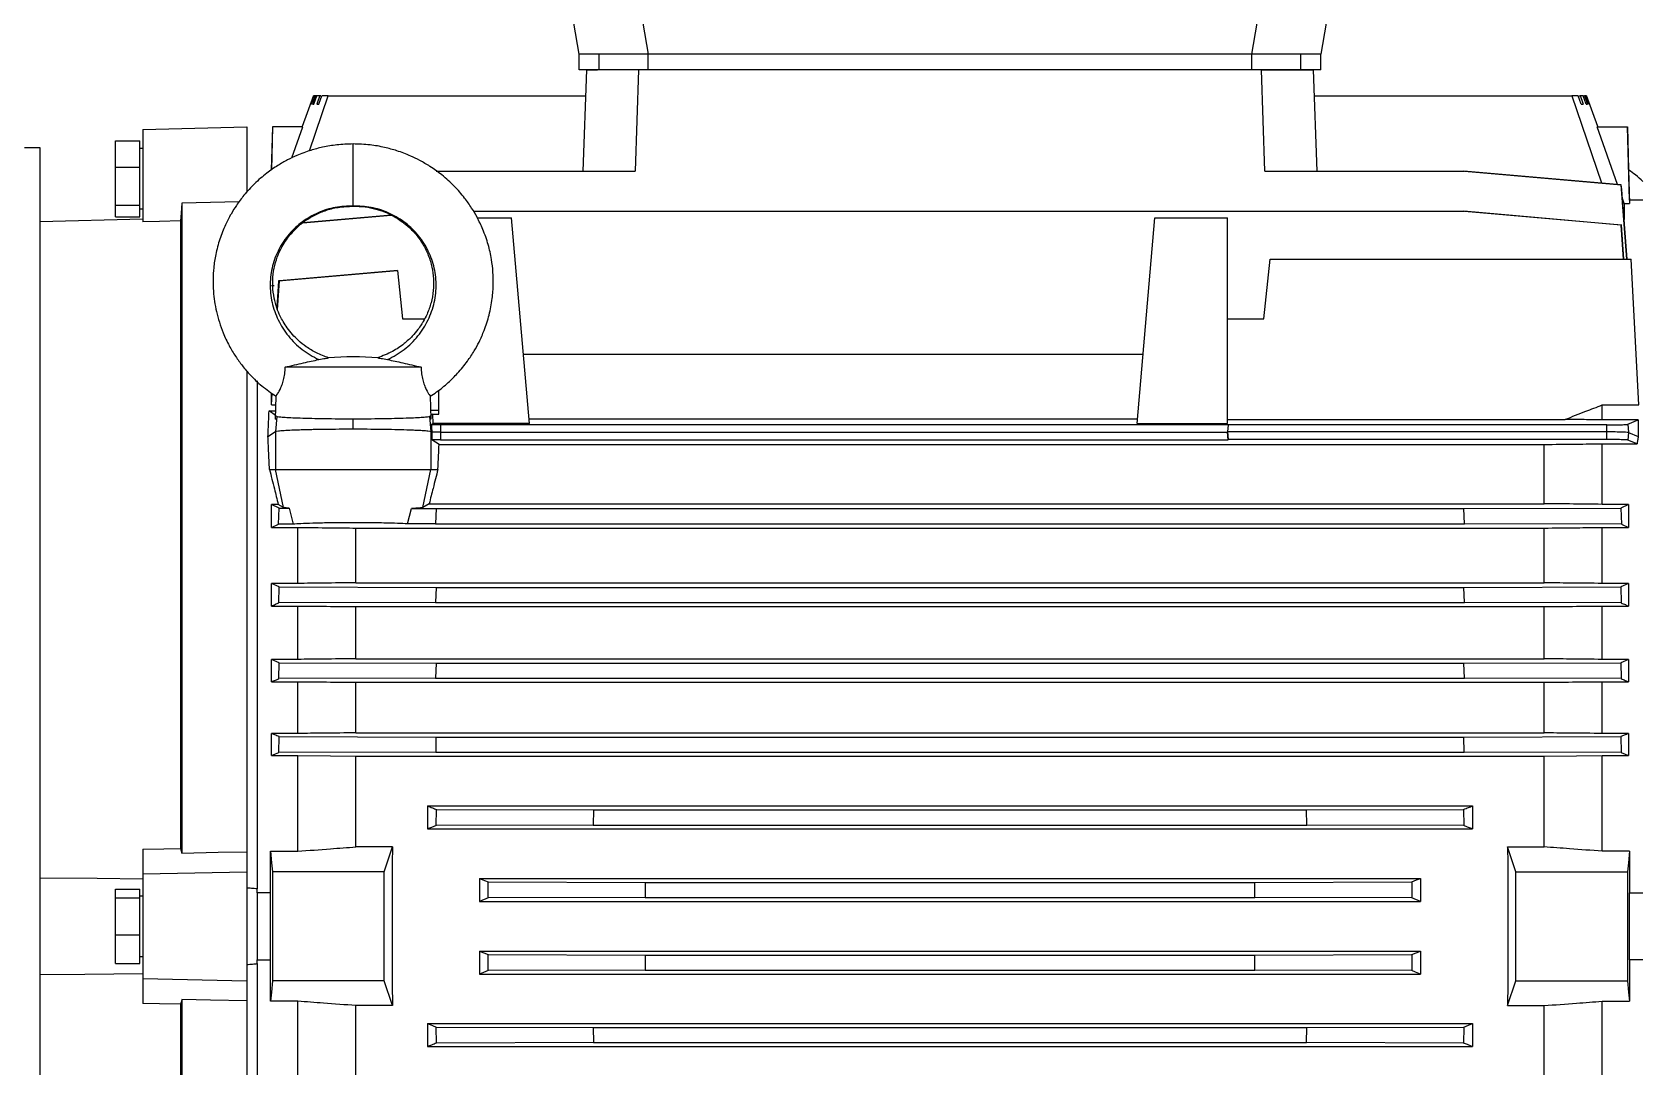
# Model space of a CAD drawing. Header units: millimetres. Extents: x 2 to 418, y 2 to 295.
# Drawn here: x 165.8 to 196.79, y 223.06 to 242.99 of the extents above; entities that cross this region are included whole.
import ezdxf

# ---------------------------------------------------------------- set-up
doc = ezdxf.new("R2010")
doc.units = ezdxf.units.MM

msp = doc.modelspace()

# ---------------------------------------------------------------- linework, layer by layer
at = {"color": 7, "linetype": 'Continuous', "lineweight": 25}
for p, q in [((176.339, 242.571), (176.233, 243.171)), ((177.563, 243.171), (177.668, 242.571)), ((189.298, 242.571), (189.404, 243.171)), ((190.733, 243.171), (190.627, 242.571)), ((176.339, 242.271), (176.339, 242.571)), ((176.726, 242.271), (176.726, 242.571)), ((189.298, 242.571), (177.668, 242.571)), ((177.668, 242.271), (177.668, 242.571)), ((189.298, 242.271), (189.298, 242.571)), ((190.24, 242.271), (190.24, 242.571)), ((190.627, 242.271), (190.627, 242.571)), ((176.415, 240.32), (176.483, 242.271)), ((177.482, 242.271), (177.414, 240.32)), ((189.298, 242.271), (177.668, 242.271)), ((189.552, 240.32), (189.484, 242.271)), ((190.483, 242.271), (190.551, 240.32)), ((171.221, 241.773), (171.003, 241.176)), ((171.142, 240.709), (171.502, 241.771)), ((171.223, 241.771), (171.222, 241.771)), ((171.276, 241.771), (171.259, 241.771)), ((171.36, 241.771), (171.339, 241.771)), ((171.502, 241.771), (176.466, 241.771)), ((190.501, 241.771), (195.464, 241.771)), ((195.464, 241.771), (196.034, 240.09)), ((195.606, 241.771), (195.627, 241.771)), ((195.691, 241.771), (195.707, 241.771)), ((195.743, 241.771), (195.744, 241.771)), ((195.963, 241.176), (195.745, 241.773)), ((167.933, 241.119), (169.933, 241.171)), ((169.933, 241.171), (169.933, 239.911)), ((170.428, 241.172), (170.406, 240.339)), ((171.015, 241.171), (170.429, 241.171)), ((170.803, 240.573), (171.015, 241.171)), ((196.344, 240.063), (195.951, 241.171)), ((195.951, 241.171), (196.538, 241.171)), ((196.576, 239.756), (196.539, 241.171)), ((167.403, 240.394), (167.403, 240.903)), ((167.403, 240.903), (167.873, 240.903)), ((167.873, 240.394), (167.873, 240.903)), ((167.933, 241.119), (167.933, 239.342)), ((165.648, 240.771), (165.948, 240.771)), ((165.948, 240.771), (165.948, 165.848)), ((167.933, 240.751), (167.873, 240.751)), ((167.403, 240.394), (167.873, 240.394)), ((167.403, 239.662), (167.403, 240.394)), ((167.873, 239.662), (167.873, 240.394)), ((173.582, 240.32), (177.414, 240.32)), ((189.552, 240.32), (193.384, 240.32)), ((196.407, 240.054), (193.384, 240.32)), ((193.395, 240.32), (196.418, 240.056)), ((196.418, 240.056), (196.407, 240.054)), ((196.407, 240.054), (196.518, 238.621)), ((167.403, 239.662), (167.873, 239.662)), ((167.403, 239.439), (167.403, 239.662)), ((167.873, 239.439), (167.873, 239.662)), ((168.683, 239.698), (168.683, 227.182)), ((196.474, 239.697), (196.44, 239.793)), ((196.474, 239.697), (196.474, 239.385)), ((196.474, 239.697), (196.575, 239.697)), ((196.575, 239.756), (196.575, 239.697)), ((196.833, 239.756), (196.575, 239.756)), ((167.933, 239.393), (165.948, 239.339)), ((167.403, 239.439), (167.873, 239.439)), ((167.873, 239.591), (167.933, 239.591)), ((168.654, 239.36), (168.654, 227.272)), ((172.721, 239.471), (171.011, 239.32)), ((171.016, 239.324), (172.717, 239.472)), ((174.301, 239.547), (193.383, 239.547)), ((174.376, 239.417), (175.033, 239.417)), ((175.379, 235.458), (175.033, 239.417)), ((187.087, 235.458), (187.433, 239.417)), ((187.433, 239.417), (188.833, 239.417)), ((188.833, 235.458), (188.833, 239.417)), ((196.406, 239.28), (193.383, 239.547)), ((193.395, 239.547), (196.419, 239.283)), ((196.419, 239.283), (196.406, 239.28)), ((196.406, 239.28), (196.453, 238.621)), ((196.47, 238.621), (196.419, 239.283)), ((170.546, 238.206), (172.835, 238.406)), ((172.835, 238.404), (170.563, 238.204)), ((172.835, 238.404), (172.933, 237.471)), ((189.533, 237.471), (189.654, 238.621)), ((189.654, 238.621), (196.608, 238.621)), ((196.755, 235.813), (196.608, 238.621)), ((170.409, 238.116), (170.458, 238.116)), ((170.546, 238.206), (170.511, 237.693)), ((170.527, 237.649), (170.563, 238.204)), ((170.563, 238.204), (170.546, 238.206)), ((172.933, 237.471), (173.358, 237.471)), ((188.833, 237.471), (189.533, 237.471)), ((173.291, 236.542), (170.675, 236.542)), ((175.263, 236.79), (187.203, 236.79)), ((169.933, 236.472), (169.933, 227.208)), ((170.133, 236.278), (170.133, 226.49)), ((170.409, 235.813), (170.409, 236.049)), ((170.409, 235.813), (170.424, 236.036)), ((170.494, 235.981), (170.483, 235.543)), ((173.483, 235.544), (173.471, 235.981)), ((173.633, 235.634), (173.633, 236.097)), ((170.485, 235.61), (170.363, 235.703)), ((170.363, 235.703), (170.487, 235.703)), ((170.409, 235.813), (170.49, 235.813)), ((170.51, 235.591), (170.485, 235.302)), ((170.51, 235.591), (170.498, 235.6)), ((173.468, 235.6), (173.456, 235.591)), ((173.456, 235.591), (173.481, 235.302)), ((173.633, 235.706), (173.479, 235.706)), ((173.513, 235.634), (173.481, 235.61)), ((173.513, 235.634), (173.633, 235.634)), ((173.513, 235.634), (173.52, 235.458)), ((196.049, 235.526), (196.049, 235.813)), ((196.049, 235.813), (196.755, 235.813)), ((170.342, 235.206), (170.485, 235.302)), ((170.49, 235.542), (170.483, 235.542)), ((170.485, 235.302), (170.485, 234.571)), ((171.983, 235.352), (171.983, 235.542)), ((173.483, 235.542), (173.476, 235.542)), ((173.481, 235.302), (173.481, 234.571)), ((173.481, 235.302), (173.501, 235.288)), ((173.489, 235.434), (173.52, 235.458)), ((173.489, 235.434), (173.666, 235.434)), ((173.501, 235.288), (173.502, 235.143)), ((175.379, 235.458), (173.52, 235.458)), ((173.666, 235.434), (188.846, 235.434)), ((173.666, 235.434), (173.666, 235.289)), ((173.666, 235.289), (188.833, 235.289)), ((173.666, 235.289), (173.666, 235.144)), ((187.094, 235.542), (175.372, 235.542)), ((187.087, 235.458), (188.833, 235.458)), ((188.833, 235.536), (195.337, 235.536)), ((188.845, 235.429), (188.833, 235.294)), ((188.833, 235.294), (188.846, 235.149)), ((196.14, 235.294), (188.833, 235.294)), ((188.833, 235.289), (188.833, 235.294)), ((188.846, 235.144), (188.833, 235.289)), ((188.846, 235.434), (188.845, 235.429)), ((196.14, 235.429), (188.845, 235.429)), ((196.74, 235.526), (196.049, 235.526)), ((196.14, 235.294), (196.14, 235.429)), ((196.14, 235.149), (196.14, 235.294)), ((196.544, 235.442), (196.74, 235.526)), ((196.544, 235.442), (196.558, 235.281)), ((196.558, 235.281), (196.546, 235.136)), ((196.558, 235.281), (196.744, 235.206)), ((173.638, 235.052), (173.502, 235.143)), ((173.638, 235.052), (194.929, 235.052)), ((173.666, 235.144), (188.846, 235.144)), ((196.14, 235.149), (188.846, 235.149)), ((188.846, 235.149), (188.846, 235.144)), ((194.929, 233.912), (194.929, 235.052)), ((196.049, 233.899), (196.049, 235.066)), ((196.049, 235.066), (196.721, 235.066)), ((196.721, 235.066), (196.546, 235.136)), ((170.37, 234.571), (170.485, 234.571)), ((170.64, 233.841), (170.485, 234.571)), ((170.485, 234.571), (173.481, 234.571)), ((173.326, 233.841), (173.481, 234.571)), ((173.481, 234.571), (173.616, 234.571)), ((170.54, 233.899), (170.409, 233.899)), ((170.409, 233.454), (170.409, 233.899)), ((170.56, 233.825), (170.409, 233.899)), ((170.64, 233.841), (170.54, 233.899)), ((170.547, 233.517), (170.56, 233.825)), ((170.56, 233.825), (170.749, 233.825)), ((170.749, 233.825), (170.825, 233.518)), ((173.033, 233.525), (173.104, 233.818)), ((173.104, 233.818), (173.583, 233.816)), ((173.449, 233.912), (173.326, 233.841)), ((173.449, 233.912), (194.929, 233.912)), ((173.583, 233.816), (173.571, 233.526)), ((173.583, 233.816), (193.383, 233.816)), ((193.383, 233.816), (196.406, 233.825)), ((193.396, 233.526), (193.383, 233.816)), ((196.557, 233.899), (196.049, 233.899)), ((196.557, 233.899), (196.406, 233.825)), ((196.406, 233.825), (196.419, 233.517)), ((196.557, 233.899), (196.557, 233.454)), ((170.409, 233.454), (170.547, 233.517)), ((170.409, 233.454), (170.917, 233.454)), ((170.825, 233.518), (170.547, 233.517)), ((170.917, 232.376), (170.917, 233.454)), ((172.037, 233.442), (194.929, 233.442)), ((172.037, 232.388), (172.037, 233.442)), ((173.571, 233.526), (173.033, 233.525)), ((173.571, 233.526), (193.396, 233.526)), ((196.419, 233.517), (193.396, 233.526)), ((194.929, 232.388), (194.929, 233.442)), ((196.049, 233.454), (196.557, 233.454)), ((196.049, 232.376), (196.049, 233.454)), ((196.419, 233.517), (196.557, 233.454)), ((170.917, 232.376), (170.409, 232.376)), ((170.559, 232.308), (170.409, 232.376)), ((170.409, 231.94), (170.409, 232.376)), ((170.548, 232), (170.559, 232.308)), ((170.559, 232.308), (173.582, 232.299)), ((172.037, 232.388), (194.929, 232.388)), ((173.582, 232.299), (173.572, 232.009)), ((173.582, 232.299), (193.384, 232.299)), ((193.384, 232.299), (196.407, 232.308)), ((193.395, 232.009), (193.384, 232.299)), ((196.557, 232.376), (196.049, 232.376)), ((196.557, 232.376), (196.407, 232.308)), ((196.407, 232.308), (196.418, 232)), ((196.557, 232.376), (196.557, 231.94)), ((170.409, 231.94), (170.917, 231.94)), ((173.572, 232.009), (170.548, 232)), ((170.917, 230.912), (170.917, 231.94)), ((172.037, 231.928), (194.929, 231.928)), ((172.037, 230.924), (172.037, 231.928)), ((173.572, 232.009), (193.395, 232.009)), ((196.418, 232), (193.395, 232.009)), ((194.929, 230.924), (194.929, 231.928)), ((196.049, 231.94), (196.557, 231.94)), ((196.049, 230.912), (196.049, 231.94)), ((172.037, 230.924), (194.929, 230.924)), ((170.917, 230.912), (170.409, 230.912)), ((170.557, 230.849), (170.409, 230.912)), ((170.409, 230.482), (170.409, 230.912)), ((170.549, 230.541), (170.557, 230.849)), ((170.557, 230.849), (173.58, 230.839)), ((173.58, 230.839), (173.572, 230.55)), ((173.58, 230.839), (193.386, 230.839)), ((193.386, 230.839), (196.409, 230.849)), ((193.394, 230.55), (193.386, 230.839)), ((196.557, 230.912), (196.049, 230.912)), ((196.557, 230.912), (196.409, 230.849)), ((196.409, 230.849), (196.417, 230.541)), ((196.557, 230.912), (196.557, 230.482)), ((170.409, 230.482), (170.917, 230.482)), ((173.572, 230.55), (170.549, 230.541)), ((170.917, 229.486), (170.917, 230.482)), ((172.037, 230.471), (194.929, 230.471)), ((172.037, 229.497), (172.037, 230.471)), ((173.572, 230.55), (193.394, 230.55)), ((196.417, 230.541), (193.394, 230.55)), ((194.929, 229.497), (194.929, 230.471)), ((196.049, 230.482), (196.557, 230.482)), ((196.049, 229.486), (196.049, 230.482)), ((170.917, 229.486), (170.409, 229.486)), ((170.409, 229.059), (170.409, 229.486)), ((170.55, 229.117), (170.556, 229.425)), ((170.556, 229.425), (173.579, 229.415)), ((172.037, 229.497), (194.929, 229.497)), ((173.579, 229.415), (173.573, 229.126)), ((173.579, 229.415), (193.387, 229.415)), ((193.387, 229.415), (196.41, 229.425)), ((193.393, 229.126), (193.387, 229.415)), ((196.557, 229.486), (196.049, 229.486)), ((196.41, 229.425), (196.416, 229.117)), ((196.557, 229.486), (196.557, 229.059)), ((173.573, 229.126), (170.55, 229.117)), ((173.573, 229.126), (193.393, 229.126)), ((196.416, 229.117), (193.393, 229.126)), ((170.409, 229.059), (170.917, 229.059)), ((170.917, 227.217), (170.917, 229.059)), ((172.037, 229.049), (194.929, 229.049)), ((172.037, 227.3), (172.037, 229.049)), ((194.929, 227.3), (194.929, 229.049)), ((196.049, 229.059), (196.557, 229.059)), ((196.049, 227.217), (196.049, 229.059)), ((173.417, 228.09), (193.549, 228.09)), ((173.417, 228.09), (173.417, 227.645)), ((173.585, 227.713), (173.589, 228.021)), ((173.589, 228.021), (176.612, 228.012)), ((176.612, 228.012), (176.608, 227.722)), ((176.612, 228.012), (190.355, 228.012)), ((190.355, 228.012), (193.378, 228.021)), ((190.358, 227.722), (190.355, 228.012)), ((193.378, 228.021), (193.381, 227.713)), ((193.549, 228.09), (193.549, 227.645)), ((173.417, 227.645), (193.549, 227.645)), ((176.608, 227.722), (173.585, 227.713)), ((176.608, 227.722), (190.358, 227.722)), ((193.381, 227.713), (190.358, 227.722)), ((167.933, 227.257), (167.933, 226.781)), ((169.933, 227.208), (169.933, 226.821)), ((170.391, 227.217), (170.917, 227.217)), ((170.391, 226.418), (170.391, 227.217)), ((172.739, 227.3), (172.037, 227.3)), ((172.583, 226.821), (172.739, 227.3)), ((194.383, 226.821), (194.227, 227.3)), ((194.227, 227.3), (194.929, 227.3)), ((196.575, 227.217), (196.049, 227.217)), ((196.575, 227.217), (196.575, 226.418)), ((167.933, 226.781), (169.933, 226.821)), ((167.933, 226.781), (167.933, 224.762)), ((169.933, 226.821), (169.933, 224.721)), ((170.429, 226.821), (170.429, 224.721)), ((172.583, 226.821), (170.429, 226.821)), ((172.583, 224.721), (172.583, 226.821)), ((174.417, 226.694), (192.549, 226.694)), ((174.417, 226.694), (174.417, 226.25)), ((174.586, 226.318), (174.587, 226.626)), ((174.587, 226.626), (177.61, 226.616)), ((177.61, 226.616), (177.609, 226.327)), ((177.61, 226.616), (189.356, 226.616)), ((189.356, 226.616), (192.379, 226.626)), ((189.357, 226.327), (189.356, 226.616)), ((192.379, 226.626), (192.38, 226.318)), ((192.549, 226.694), (192.549, 226.25)), ((194.383, 224.721), (194.383, 226.821)), ((194.383, 226.821), (196.538, 226.821)), ((167.403, 226.488), (167.873, 226.488)), ((167.403, 226.322), (167.403, 226.488)), ((167.403, 225.606), (167.403, 226.322)), ((167.403, 226.322), (167.873, 226.322)), ((167.873, 226.322), (167.873, 226.488)), ((167.933, 226.351), (167.873, 226.351)), ((167.873, 225.606), (167.873, 226.322)), ((170.133, 226.452), (170.133, 226.49)), ((170.133, 226.418), (170.133, 226.452)), ((170.133, 226.418), (170.133, 225.125)), ((170.391, 226.418), (170.133, 226.418)), ((174.586, 226.318), (174.417, 226.25)), ((177.609, 226.327), (174.586, 226.318)), ((177.609, 226.327), (189.357, 226.327)), ((192.38, 226.318), (189.357, 226.327)), ((192.549, 226.25), (192.38, 226.318)), ((196.575, 226.418), (196.833, 226.418)), ((174.417, 226.25), (192.549, 226.25)), ((167.403, 225.606), (167.873, 225.606)), ((167.403, 225.055), (167.403, 225.606)), ((167.873, 225.055), (167.873, 225.606)), ((167.403, 225.055), (167.873, 225.055)), ((167.873, 225.191), (167.933, 225.191)), ((170.133, 225.125), (170.391, 225.125)), ((170.133, 225.091), (170.133, 225.125)), ((170.133, 225.052), (170.133, 225.091)), ((170.133, 225.052), (170.133, 211.777)), ((170.391, 224.326), (170.391, 225.125)), ((174.417, 225.293), (192.549, 225.293)), ((174.417, 225.293), (174.586, 225.225)), ((174.417, 225.293), (174.417, 224.849)), ((174.586, 225.225), (177.609, 225.216)), ((174.587, 224.917), (174.586, 225.225)), ((177.609, 225.216), (177.61, 224.926)), ((177.609, 225.216), (189.357, 225.216)), ((189.356, 224.926), (189.357, 225.216)), ((189.357, 225.216), (192.38, 225.225)), ((192.38, 225.225), (192.379, 224.917)), ((192.38, 225.225), (192.549, 225.293)), ((192.549, 225.293), (192.549, 224.849)), ((196.575, 225.125), (196.575, 224.326)), ((196.833, 225.125), (196.575, 225.125)), ((167.933, 224.762), (169.933, 224.721)), ((167.933, 224.762), (167.933, 224.286)), ((174.417, 224.849), (192.549, 224.849)), ((177.61, 224.926), (174.587, 224.917)), ((177.61, 224.926), (189.356, 224.926)), ((192.379, 224.917), (189.356, 224.926)), ((169.933, 224.721), (169.933, 224.335)), ((172.583, 224.721), (170.429, 224.721)), ((172.739, 224.243), (172.583, 224.721)), ((194.227, 224.243), (194.383, 224.721)), ((194.383, 224.721), (196.538, 224.721)), ((168.654, 224.271), (168.654, 212.183)), ((168.683, 224.36), (168.683, 211.845)), ((169.933, 224.335), (169.933, 211.815)), ((170.917, 224.326), (170.391, 224.326)), ((170.917, 222.483), (170.917, 224.326)), ((172.739, 224.243), (172.037, 224.243)), ((172.037, 222.494), (172.037, 224.243)), ((194.227, 224.243), (194.929, 224.243)), ((194.929, 222.494), (194.929, 224.243)), ((196.049, 224.326), (196.575, 224.326)), ((196.049, 222.483), (196.049, 224.326)), ((173.417, 223.897), (193.549, 223.897)), ((173.417, 223.897), (173.417, 223.452)), ((173.585, 223.83), (176.608, 223.821)), ((173.589, 223.522), (173.585, 223.83)), ((176.608, 223.821), (190.358, 223.821)), ((176.608, 223.821), (176.611, 223.531)), ((190.354, 223.531), (190.358, 223.821)), ((190.358, 223.821), (193.381, 223.83)), ((193.381, 223.83), (193.378, 223.522)), ((193.549, 223.897), (193.549, 223.452)), ((176.611, 223.531), (173.589, 223.522)), ((176.611, 223.531), (190.354, 223.531)), ((193.378, 223.522), (190.354, 223.531)), ((173.417, 223.452), (193.549, 223.452))]:
    msp.add_line(p, q, dxfattribs=at)
at = {"color": 7, "linetype": 'Continuous', "lineweight": 25, "flags": 128}
for points in [[(171.222, 241.771), (171.19, 241.682), (171.164, 241.611)], [(171.172, 241.611), (171.205, 241.701), (171.23, 241.771)], [(171.259, 241.771), (171.226, 241.682), (171.201, 241.611)], [(171.225, 241.611), (171.257, 241.701), (171.282, 241.771)], [(171.339, 241.771), (171.307, 241.682), (171.282, 241.611)], [(171.321, 241.611), (171.353, 241.701), (171.378, 241.771)], [(195.645, 241.611), (195.613, 241.701), (195.588, 241.771)], [(195.627, 241.771), (195.659, 241.682), (195.684, 241.611)], [(195.741, 241.611), (195.709, 241.701), (195.684, 241.771)], [(195.707, 241.771), (195.74, 241.682), (195.765, 241.611)], [(195.794, 241.611), (195.761, 241.701), (195.736, 241.771)], [(195.744, 241.771), (195.776, 241.682), (195.802, 241.611)], [(170.429, 241.171), (170.407, 240.345), (170.407, 240.34)], [(196.538, 241.171), (196.559, 240.345), (196.575, 239.697)], [(168.683, 239.698), (168.667, 239.509), (168.654, 239.36)], [(169.784, 239.725), (169.233, 239.711), (168.683, 239.698)], [(168.654, 239.36), (168.25, 239.35), (167.933, 239.342)], [(170.409, 229.059), (170.488, 229.091), (170.55, 229.117)], [(196.416, 229.117), (196.495, 229.085), (196.557, 229.059)], [(170.917, 229.059), (171.544, 229.053), (172.037, 229.049)], [(194.929, 229.049), (195.556, 229.055), (196.049, 229.059)], [(173.585, 227.713), (173.491, 227.675), (173.417, 227.645)], [(193.549, 227.645), (193.455, 227.683), (193.381, 227.713)], [(167.933, 227.257), (168.337, 227.266), (168.654, 227.272)], [(168.654, 227.272), (168.67, 227.222), (168.683, 227.182)], [(168.683, 227.182), (169.383, 227.197), (169.933, 227.208)], [(170.391, 227.217), (170.412, 226.995), (170.429, 226.821)], [(196.575, 227.217), (196.554, 226.995), (196.538, 226.821)], [(165.948, 226.707), (167.051, 226.695), (167.933, 226.685)], [(174.417, 226.694), (174.513, 226.656), (174.587, 226.626)], [(192.379, 226.626), (192.474, 226.664), (192.549, 226.694)], [(167.933, 224.858), (166.811, 224.845), (165.948, 224.836)], [(174.587, 224.917), (174.492, 224.879), (174.417, 224.849)], [(192.549, 224.849), (192.454, 224.887), (192.379, 224.917)], [(170.429, 224.721), (170.407, 224.5), (170.391, 224.326)], [(196.538, 224.721), (196.559, 224.5), (196.575, 224.326)], [(168.654, 224.271), (168.25, 224.279), (167.933, 224.286)], [(168.683, 224.36), (168.667, 224.31), (168.654, 224.271)], [(169.933, 224.335), (169.233, 224.349), (168.683, 224.36)], [(173.417, 223.897), (173.511, 223.86), (173.585, 223.83)], [(193.381, 223.83), (193.475, 223.868), (193.549, 223.897)]]:
    msp.add_lwpolyline(points, dxfattribs=at)
at = {"color": 7, "linetype": 'Continuous', "lineweight": 25}
msp.add_arc((171.983, 231.211), 5.53, 85.0554, 94.9421, dxfattribs=at)
for points, knots in [([(176.726, 242.571), (176.662, 242.571), (176.533, 242.571), (176.416, 242.571), (176.35, 242.571), (176.343, 242.571), (176.339, 242.571)], [0, 0, 0, 0, 0.276318, 0.558543, 0.780772, 1, 1, 1, 1]), ([(177.668, 242.571), (177.571, 242.571), (177.375, 242.571), (177.115, 242.571), (176.895, 242.571), (176.782, 242.571), (176.726, 242.571)], [0, 0, 0, 0, 0.279454, 0.562429, 0.783415, 1, 1, 1, 1]), ([(190.24, 242.571), (190.168, 242.571), (190.021, 242.571), (189.772, 242.571), (189.528, 242.571), (189.374, 242.571), (189.298, 242.571)], [0, 0, 0, 0, 0.276318, 0.558543, 0.780772, 1, 1, 1, 1]), ([(190.627, 242.571), (190.621, 242.571), (190.609, 242.571), (190.517, 242.571), (190.393, 242.571), (190.291, 242.571), (190.24, 242.571)], [0, 0, 0, 0, 0.2794545, 0.5624294, 0.7834147, 1, 1, 1, 1]), ([(176.726, 242.271), (176.662, 242.271), (176.533, 242.271), (176.416, 242.271), (176.35, 242.271), (176.343, 242.271), (176.339, 242.271)], [0, 0, 0, 0, 0.276318, 0.558543, 0.780772, 1, 1, 1, 1]), ([(176.483, 242.271), (176.491, 242.271), (176.509, 242.271), (176.591, 242.271), (176.675, 242.271), (176.691, 242.271)], [0, 0, 0, 0, 0.429619, 0.891907, 1, 1, 1, 1]), ([(177.668, 242.271), (177.571, 242.271), (177.375, 242.271), (177.115, 242.271), (176.895, 242.271), (176.782, 242.271), (176.726, 242.271)], [0, 0, 0, 0, 0.279454, 0.562429, 0.783415, 1, 1, 1, 1]), ([(190.24, 242.271), (190.168, 242.271), (190.021, 242.271), (189.772, 242.271), (189.528, 242.271), (189.374, 242.271), (189.298, 242.271)], [0, 0, 0, 0, 0.276318, 0.558543, 0.780772, 1, 1, 1, 1]), ([(189.484, 242.271), (189.576, 242.271), (189.768, 242.271), (190.04, 242.271), (190.28, 242.271), (190.451, 242.271), (190.472, 242.271), (190.483, 242.271)], [0, 0, 0, 0, 0.176869, 0.367187, 0.563532, 0.790218, 1, 1, 1, 1]), ([(190.627, 242.271), (190.621, 242.271), (190.609, 242.271), (190.517, 242.271), (190.393, 242.271), (190.291, 242.271), (190.24, 242.271)], [0, 0, 0, 0, 0.279454, 0.562429, 0.783415, 1, 1, 1, 1]), ([(171.259, 241.771), (171.252, 241.771), (171.241, 241.771), (171.234, 241.771), (171.23, 241.771)], [0, 0, 0, 0, 0.560279, 1, 1, 1, 1]), ([(171.339, 241.771), (171.327, 241.771), (171.306, 241.771), (171.29, 241.771), (171.282, 241.771)], [0, 0, 0, 0, 0.560348, 1, 1, 1, 1]), ([(171.502, 241.771), (171.477, 241.771), (171.431, 241.771), (171.394, 241.771), (171.378, 241.771)], [0, 0, 0, 0, 0.559653, 1, 1, 1, 1]), ([(195.588, 241.771), (195.567, 241.771), (195.53, 241.771), (195.484, 241.771), (195.464, 241.771)], [0, 0, 0, 0, 0.5603408, 1, 1, 1, 1]), ([(195.684, 241.771), (195.674, 241.771), (195.658, 241.771), (195.636, 241.771), (195.627, 241.771)], [0, 0, 0, 0, 0.559649, 1, 1, 1, 1]), ([(195.736, 241.771), (195.732, 241.771), (195.724, 241.771), (195.713, 241.771), (195.707, 241.771)], [0, 0, 0, 0, 0.559717, 1, 1, 1, 1]), ([(171.164, 241.611), (171.165, 241.611), (171.167, 241.611), (171.171, 241.611), (171.172, 241.611)], [0, 0, 0, 0, 0.559999, 1, 1, 1, 1]), ([(171.201, 241.611), (171.205, 241.611), (171.212, 241.611), (171.221, 241.611), (171.225, 241.611)], [0, 0, 0, 0, 0.56, 1, 1, 1, 1]), ([(171.282, 241.611), (171.289, 241.611), (171.301, 241.611), (171.315, 241.611), (171.321, 241.611)], [0, 0, 0, 0, 0.559986, 1, 1, 1, 1]), ([(195.645, 241.611), (195.653, 241.611), (195.666, 241.611), (195.679, 241.611), (195.684, 241.611)], [0, 0, 0, 0, 0.5600163, 1, 1, 1, 1]), ([(195.741, 241.611), (195.746, 241.611), (195.755, 241.611), (195.762, 241.611), (195.765, 241.611)], [0, 0, 0, 0, 0.560004, 1, 1, 1, 1]), ([(195.794, 241.611), (195.796, 241.611), (195.799, 241.611), (195.801, 241.611), (195.802, 241.611)], [0, 0, 0, 0, 0.56, 1, 1, 1, 1]), ([(171.983, 240.841), (171.878, 240.838), (171.68, 240.831), (171.407, 240.784), (171.149, 240.717), (170.923, 240.633), (170.713, 240.533), (170.518, 240.422), (170.302, 240.272), (170.081, 240.081), (169.888, 239.871), (169.74, 239.673), (169.621, 239.482), (169.51, 239.266), (169.407, 239.006), (169.333, 238.728), (169.294, 238.469), (169.28, 238.233), (169.288, 237.95), (169.34, 237.6), (169.451, 237.249), (169.585, 236.964), (169.711, 236.753), (169.848, 236.564), (170.016, 236.37), (170.227, 236.167), (170.404, 236.046), (170.496, 235.983)], [0, 0, 0, 0, 0.046227, 0.086789, 0.121668, 0.163356, 0.1923, 0.223673, 0.262097, 0.307651, 0.35168, 0.387315, 0.415923, 0.450364, 0.493779, 0.538813, 0.576523, 0.60839, 0.642804, 0.700678, 0.763445, 0.803609, 0.838714, 0.87149, 0.906008, 0.951093, 1, 1, 1, 1]), ([(173.469, 235.984), (173.511, 236.01), (173.632, 236.086), (173.809, 236.235), (174.008, 236.432), (174.176, 236.638), (174.31, 236.842), (174.418, 237.04), (174.519, 237.269), (174.609, 237.549), (174.666, 237.848), (174.686, 238.125), (174.68, 238.378), (174.65, 238.633), (174.588, 238.91), (174.493, 239.182), (174.381, 239.416), (174.263, 239.617), (174.121, 239.818), (173.931, 240.035), (173.707, 240.239), (173.48, 240.402), (173.278, 240.52), (173.065, 240.623), (172.84, 240.709), (172.577, 240.781), (172.296, 240.831), (172.092, 240.838), (171.983, 240.841)], [0, 0, 0, 0, 0.021401, 0.063008, 0.100964, 0.1446, 0.179447, 0.207968, 0.243891, 0.289323, 0.336697, 0.377268, 0.411279, 0.447519, 0.490132, 0.535882, 0.573796, 0.603726, 0.63825, 0.681809, 0.729979, 0.771074, 0.80448, 0.832791, 0.874798, 0.910426, 0.952165, 1, 1, 1, 1]), ([(196.833, 240.115), (196.787, 240.16), (196.702, 240.242), (196.605, 240.308), (196.56, 240.338)], [0, 0, 0, 0, 0.5440358, 1, 1, 1, 1]), ([(196.534, 238.621), (196.516, 238.847), (196.478, 239.326), (196.439, 239.804), (196.418, 240.056)], [0, 0, 0, 0, 0.473759, 1, 1, 1, 1]), ([(171.983, 239.646), (171.867, 239.642), (171.636, 239.634), (171.302, 239.526), (170.998, 239.353), (170.74, 239.115), (170.543, 238.824), (170.417, 238.494), (170.37, 238.142), (170.408, 237.785), (170.528, 237.443), (170.726, 237.134), (170.991, 236.869), (171.209, 236.748), (171.319, 236.688)], [0, 0, 0, 0, 0.0811985, 0.162653, 0.2442049, 0.325846, 0.4076097, 0.4896486, 0.5721914, 0.6555154, 0.7398603, 0.8253749, 0.9120917, 1, 1, 1, 1]), ([(171.513, 236.72), (171.432, 236.75), (171.28, 236.807), (171.086, 236.926), (170.934, 237.047), (170.811, 237.171), (170.714, 237.293), (170.636, 237.413), (170.569, 237.539), (170.507, 237.69), (170.455, 237.881), (170.428, 238.1), (170.437, 238.332), (170.481, 238.553), (170.55, 238.743), (170.631, 238.898), (170.713, 239.022), (170.803, 239.134), (170.917, 239.25), (171.061, 239.367), (171.241, 239.475), (171.449, 239.565), (171.702, 239.632), (171.886, 239.639), (171.983, 239.642)], [0, 0, 0, 0, 0.060182, 0.112754, 0.15772, 0.195176, 0.233823, 0.265968, 0.294426, 0.333371, 0.379166, 0.432047, 0.485986, 0.539925, 0.588278, 0.626068, 0.661675, 0.69107, 0.726561, 0.774701, 0.819659, 0.872227, 0.932361, 1, 1, 1, 1]), ([(172.647, 236.688), (172.757, 236.748), (172.975, 236.869), (173.24, 237.134), (173.438, 237.443), (173.558, 237.785), (173.596, 238.142), (173.549, 238.494), (173.423, 238.824), (173.226, 239.115), (172.968, 239.353), (172.664, 239.526), (172.33, 239.634), (172.099, 239.642), (171.983, 239.646)], [0, 0, 0, 0, 0.087908, 0.174625, 0.26014, 0.344485, 0.427809, 0.510351, 0.59239, 0.674154, 0.755795, 0.837347, 0.918802, 1, 1, 1, 1]), ([(171.983, 239.642), (172.061, 239.64), (172.209, 239.636), (172.416, 239.594), (172.593, 239.534), (172.777, 239.448), (172.95, 239.335), (173.102, 239.2), (173.224, 239.063), (173.337, 238.9), (173.437, 238.698), (173.505, 238.473), (173.537, 238.245), (173.532, 238.013), (173.49, 237.783), (173.419, 237.583), (173.348, 237.445), (173.288, 237.346), (173.221, 237.251), (173.114, 237.126), (172.955, 236.98), (172.734, 236.828), (172.552, 236.758), (172.453, 236.72)], [0, 0, 0, 0, 0.054234, 0.103034, 0.146398, 0.184264, 0.243858, 0.289403, 0.325776, 0.370954, 0.426976, 0.48185, 0.533988, 0.586767, 0.642349, 0.696042, 0.734045, 0.750073, 0.776619, 0.814743, 0.864577, 0.926305, 1, 1, 1, 1]), ([(170.494, 235.981), (170.499, 235.987), (170.507, 235.999), (170.562, 236.084), (170.611, 236.191), (170.644, 236.293), (170.668, 236.413), (170.673, 236.498), (170.675, 236.542)], [0, 0, 0, 0, 0.249515, 0.497984, 0.623375, 0.748892, 0.871171, 1, 1, 1, 1]), ([(170.675, 236.542), (170.735, 236.556), (170.854, 236.585), (171.084, 236.639), (171.225, 236.668), (171.319, 236.688)], [0, 0, 0, 0, 0.250675, 0.501649, 1, 1, 1, 1]), ([(171.319, 236.688), (171.364, 236.696), (171.432, 236.709), (171.488, 236.718), (171.51, 236.721), (171.507, 236.721), (171.507, 236.721)], [0, 0, 0, 0, 0.456196, 0.694203, 0.913532, 1, 1, 1, 1]), ([(172.46, 236.721), (172.459, 236.721), (172.456, 236.721), (172.478, 236.718), (172.534, 236.709), (172.602, 236.696), (172.647, 236.688)], [0, 0, 0, 0, 0.0890667, 0.3077782, 0.5451106, 1, 1, 1, 1]), ([(172.647, 236.688), (172.741, 236.668), (172.883, 236.639), (173.112, 236.585), (173.232, 236.556), (173.291, 236.542)], [0, 0, 0, 0, 0.498768, 0.749804, 1, 1, 1, 1]), ([(173.291, 236.542), (173.293, 236.498), (173.298, 236.414), (173.321, 236.294), (173.355, 236.192), (173.403, 236.084), (173.458, 235.999), (173.467, 235.987), (173.471, 235.981)], [0, 0, 0, 0, 0.128433, 0.250328, 0.375529, 0.500955, 0.750249, 1, 1, 1, 1]), ([(170.342, 235.206), (170.346, 235.301), (170.353, 235.469), (170.36, 235.631), (170.363, 235.703)], [0, 0, 0, 0, 0.560018, 1, 1, 1, 1]), ([(171.983, 235.542), (171.889, 235.542), (171.702, 235.542), (171.43, 235.545), (171.18, 235.55), (170.958, 235.556), (170.773, 235.563), (170.633, 235.572), (170.539, 235.581), (170.52, 235.588), (170.51, 235.591)], [0, 0, 0, 0, 0.125114, 0.249863, 0.375205, 0.49983, 0.625207, 0.749953, 0.875106, 1, 1, 1, 1]), ([(173.456, 235.591), (173.446, 235.588), (173.427, 235.581), (173.333, 235.572), (173.192, 235.563), (173.008, 235.556), (172.786, 235.55), (172.536, 235.545), (172.264, 235.542), (172.077, 235.542), (171.983, 235.542)], [0, 0, 0, 0, 0.124952, 0.250199, 0.374877, 0.500251, 0.624846, 0.750163, 0.874912, 1, 1, 1, 1]), ([(195.337, 235.536), (195.47, 235.588), (195.707, 235.681), (195.944, 235.773), (196.049, 235.813)], [0, 0, 0, 0, 0.5599999, 1, 1, 1, 1]), ([(170.485, 235.302), (170.499, 235.306), (170.524, 235.313), (170.643, 235.323), (170.786, 235.331), (170.93, 235.337), (171.061, 235.341), (171.182, 235.344), (171.308, 235.346), (171.482, 235.349), (171.707, 235.351), (171.892, 235.351), (171.983, 235.352)], [0, 0, 0, 0, 0.1510229, 0.284698, 0.4010026, 0.4999172, 0.5652693, 0.6298178, 0.6935631, 0.7565058, 0.8798498, 1, 1, 1, 1]), ([(171.983, 235.352), (172.074, 235.351), (172.259, 235.351), (172.531, 235.348), (172.79, 235.344), (172.983, 235.339), (173.122, 235.333), (173.223, 235.329), (173.334, 235.322), (173.442, 235.313), (173.467, 235.306), (173.481, 235.302)], [0, 0, 0, 0, 0.120172, 0.243538, 0.3701, 0.499863, 0.563917, 0.635716, 0.715258, 0.848954, 1, 1, 1, 1]), ([(173.489, 235.434), (173.491, 235.407), (173.495, 235.359), (173.499, 235.31), (173.501, 235.288)], [0, 0, 0, 0, 0.56, 1, 1, 1, 1]), ([(173.666, 235.289), (173.635, 235.289), (173.58, 235.289), (173.525, 235.289), (173.501, 235.288)], [0, 0, 0, 0, 0.560005, 1, 1, 1, 1]), ([(196.049, 235.526), (195.916, 235.528), (195.678, 235.531), (195.441, 235.535), (195.337, 235.536)], [0, 0, 0, 0, 0.5599999, 1, 1, 1, 1]), ([(196.14, 235.429), (196.19, 235.429), (196.291, 235.429), (196.421, 235.432), (196.516, 235.437), (196.535, 235.44), (196.544, 235.442)], [0, 0, 0, 0, 0.249797, 0.49979, 0.749654, 1, 1, 1, 1]), ([(196.462, 235.289), (196.41, 235.29), (196.318, 235.293), (196.194, 235.294), (196.14, 235.294)], [0, 0, 0, 0, 0.5591, 1, 1, 1, 1]), ([(196.558, 235.281), (196.551, 235.282), (196.537, 235.285), (196.487, 235.287), (196.462, 235.289)], [0, 0, 0, 0, 0.500032, 1, 1, 1, 1]), ([(196.74, 235.526), (196.741, 235.467), (196.742, 235.362), (196.743, 235.254), (196.744, 235.206)], [0, 0, 0, 0, 0.559996, 1, 1, 1, 1]), ([(170.37, 234.571), (170.365, 234.692), (170.356, 234.908), (170.346, 235.115), (170.342, 235.206)], [0, 0, 0, 0, 0.55999, 1, 1, 1, 1]), ([(173.666, 235.144), (173.635, 235.144), (173.58, 235.144), (173.526, 235.143), (173.502, 235.143)], [0, 0, 0, 0, 0.560003, 1, 1, 1, 1]), ([(173.616, 234.571), (173.62, 234.662), (173.627, 234.825), (173.635, 234.983), (173.638, 235.052)], [0, 0, 0, 0, 0.559992, 1, 1, 1, 1]), ([(194.929, 235.052), (195.138, 235.055), (195.511, 235.059), (195.884, 235.064), (196.049, 235.066)], [0, 0, 0, 0, 0.56, 1, 1, 1, 1]), ([(196.546, 235.136), (196.536, 235.138), (196.516, 235.141), (196.421, 235.145), (196.291, 235.148), (196.19, 235.149), (196.14, 235.149)], [0, 0, 0, 0, 0.250076, 0.500102, 0.750071, 1, 1, 1, 1]), ([(196.744, 235.206), (196.74, 235.18), (196.732, 235.134), (196.724, 235.087), (196.721, 235.066)], [0, 0, 0, 0, 0.560002, 1, 1, 1, 1]), ([(170.37, 234.571), (170.402, 234.448), (170.458, 234.227), (170.515, 233.999), (170.54, 233.899)], [0, 0, 0, 0, 0.559875, 1, 1, 1, 1]), ([(173.616, 234.571), (173.585, 234.45), (173.53, 234.235), (173.473, 234.011), (173.449, 233.912)], [0, 0, 0, 0, 0.559869, 1, 1, 1, 1]), ([(170.749, 233.825), (170.721, 233.827), (170.664, 233.833), (170.648, 233.838), (170.64, 233.841)], [0, 0, 0, 0, 0.499978, 1, 1, 1, 1]), ([(173.326, 233.841), (173.311, 233.837), (173.281, 233.828), (173.163, 233.821), (173.104, 233.818)], [0, 0, 0, 0, 0.500092, 1, 1, 1, 1]), ([(196.049, 233.899), (195.84, 233.902), (195.466, 233.906), (195.093, 233.91), (194.929, 233.912)], [0, 0, 0, 0, 0.56, 1, 1, 1, 1]), ([(173.033, 233.525), (172.972, 233.527), (172.843, 233.533), (172.57, 233.54), (172.238, 233.544), (171.871, 233.545), (171.512, 233.542), (171.206, 233.535), (170.97, 233.527), (170.871, 233.521), (170.825, 233.518)], [0, 0, 0, 0, 0.1095795, 0.2313761, 0.3629347, 0.49998, 0.6370296, 0.7685991, 0.890409, 1, 1, 1, 1]), ([(170.917, 233.454), (171.126, 233.452), (171.5, 233.448), (171.873, 233.444), (172.037, 233.442)], [0, 0, 0, 0, 0.56, 1, 1, 1, 1]), ([(194.929, 233.442), (195.138, 233.444), (195.511, 233.448), (195.885, 233.452), (196.049, 233.454)], [0, 0, 0, 0, 0.56, 1, 1, 1, 1]), ([(172.037, 232.388), (171.828, 232.386), (171.455, 232.382), (171.082, 232.377), (170.917, 232.376)], [0, 0, 0, 0, 0.56, 1, 1, 1, 1]), ([(196.049, 232.376), (195.84, 232.378), (195.466, 232.382), (195.093, 232.386), (194.929, 232.388)], [0, 0, 0, 0, 0.56, 1, 1, 1, 1]), ([(170.409, 231.94), (170.435, 231.951), (170.481, 231.971), (170.527, 231.991), (170.548, 232)], [0, 0, 0, 0, 0.56, 1, 1, 1, 1]), ([(170.917, 231.94), (171.126, 231.938), (171.5, 231.934), (171.873, 231.93), (172.037, 231.928)], [0, 0, 0, 0, 0.56, 1, 1, 1, 1]), ([(194.929, 231.928), (195.138, 231.93), (195.511, 231.934), (195.885, 231.938), (196.049, 231.94)], [0, 0, 0, 0, 0.56, 1, 1, 1, 1]), ([(196.418, 232), (196.444, 231.989), (196.491, 231.969), (196.537, 231.949), (196.557, 231.94)], [0, 0, 0, 0, 0.56, 1, 1, 1, 1]), ([(172.037, 230.924), (171.828, 230.922), (171.455, 230.918), (171.082, 230.914), (170.917, 230.912)], [0, 0, 0, 0, 0.56, 1, 1, 1, 1]), ([(196.049, 230.912), (195.84, 230.915), (195.467, 230.918), (195.093, 230.922), (194.929, 230.924)], [0, 0, 0, 0, 0.56, 1, 1, 1, 1]), ([(170.409, 230.482), (170.435, 230.493), (170.482, 230.513), (170.528, 230.532), (170.549, 230.541)], [0, 0, 0, 0, 0.56, 1, 1, 1, 1]), ([(170.917, 230.482), (171.126, 230.48), (171.5, 230.477), (171.873, 230.473), (172.037, 230.471)], [0, 0, 0, 0, 0.56, 1, 1, 1, 1]), ([(194.929, 230.471), (195.138, 230.474), (195.511, 230.477), (195.885, 230.481), (196.049, 230.482)], [0, 0, 0, 0, 0.56, 1, 1, 1, 1]), ([(196.417, 230.541), (196.443, 230.53), (196.49, 230.51), (196.536, 230.491), (196.557, 230.482)], [0, 0, 0, 0, 0.56, 1, 1, 1, 1]), ([(170.556, 229.425), (170.528, 229.436), (170.479, 229.456), (170.431, 229.477), (170.409, 229.486)], [0, 0, 0, 0, 0.56, 1, 1, 1, 1]), ([(172.037, 229.497), (171.828, 229.495), (171.455, 229.491), (171.082, 229.487), (170.917, 229.486)], [0, 0, 0, 0, 0.56, 1, 1, 1, 1]), ([(196.049, 229.486), (195.84, 229.488), (195.467, 229.491), (195.093, 229.495), (194.929, 229.497)], [0, 0, 0, 0, 0.56, 1, 1, 1, 1]), ([(196.557, 229.486), (196.53, 229.474), (196.481, 229.454), (196.432, 229.434), (196.41, 229.425)], [0, 0, 0, 0, 0.56, 1, 1, 1, 1]), ([(173.417, 228.09), (173.449, 228.077), (173.506, 228.054), (173.563, 228.031), (173.589, 228.021)], [0, 0, 0, 0, 0.56, 1, 1, 1, 1]), ([(193.378, 228.021), (193.41, 228.034), (193.467, 228.057), (193.524, 228.08), (193.549, 228.09)], [0, 0, 0, 0, 0.56, 1, 1, 1, 1]), ([(170.917, 227.217), (171.126, 227.232), (171.5, 227.26), (171.873, 227.288), (172.037, 227.3)], [0, 0, 0, 0, 0.56, 1, 1, 1, 1]), ([(172.739, 227.3), (172.737, 227.015), (172.732, 226.446), (172.731, 225.424), (172.736, 224.691), (172.739, 224.243)], [0, 0, 0, 0, 0.279848, 0.56012, 1, 1, 1, 1]), ([(194.227, 227.3), (194.229, 227.015), (194.234, 226.446), (194.235, 225.424), (194.23, 224.691), (194.227, 224.243)], [0, 0, 0, 0, 0.279848, 0.56012, 1, 1, 1, 1]), ([(196.049, 227.217), (195.84, 227.232), (195.467, 227.26), (195.093, 227.288), (194.929, 227.3)], [0, 0, 0, 0, 0.56, 1, 1, 1, 1]), ([(196.538, 226.821), (196.538, 226.625), (196.538, 226.275), (196.539, 225.925), (196.539, 225.771)], [0, 0, 0, 0, 0.56, 1, 1, 1, 1]), ([(170.133, 226.49), (170.096, 226.494), (170.029, 226.5), (169.962, 226.506), (169.933, 226.509)], [0, 0, 0, 0, 0.559999, 1, 1, 1, 1]), ([(170.391, 225.125), (170.39, 225.231), (170.389, 225.444), (170.388, 225.771), (170.389, 226.099), (170.39, 226.312), (170.391, 226.418)], [0, 0, 0, 0, 0.250002, 0.5, 0.749998, 1, 1, 1, 1]), ([(196.578, 225.771), (196.578, 225.881), (196.577, 226.099), (196.576, 226.312), (196.575, 226.418)], [0, 0, 0, 0, 0.500927, 1, 1, 1, 1]), ([(196.539, 225.771), (196.538, 225.575), (196.538, 225.225), (196.538, 224.875), (196.538, 224.721)], [0, 0, 0, 0, 0.56, 1, 1, 1, 1]), ([(196.575, 225.125), (196.576, 225.231), (196.577, 225.444), (196.578, 225.662), (196.578, 225.771)], [0, 0, 0, 0, 0.5000832, 1, 1, 1, 1]), ([(169.933, 225.034), (169.97, 225.037), (170.037, 225.043), (170.104, 225.05), (170.133, 225.052)], [0, 0, 0, 0, 0.56, 1, 1, 1, 1]), ([(172.037, 224.243), (171.828, 224.259), (171.455, 224.286), (171.082, 224.314), (170.917, 224.326)], [0, 0, 0, 0, 0.56, 1, 1, 1, 1]), ([(194.929, 224.243), (195.138, 224.259), (195.511, 224.286), (195.885, 224.314), (196.049, 224.326)], [0, 0, 0, 0, 0.56, 1, 1, 1, 1]), ([(173.589, 223.522), (173.557, 223.509), (173.499, 223.486), (173.442, 223.462), (173.417, 223.452)], [0, 0, 0, 0, 0.56, 1, 1, 1, 1]), ([(193.549, 223.452), (193.517, 223.465), (193.46, 223.488), (193.403, 223.512), (193.378, 223.522)], [0, 0, 0, 0, 0.56, 1, 1, 1, 1])]:
    msp.add_open_spline(points, degree=3, knots=knots, dxfattribs=at)
at = {"color": 8, "linetype": 'Continuous', "lineweight": 25}
msp.add_open_spline([(171.983, 239.646), (171.983, 239.664), (171.983, 239.7), (171.983, 239.861), (171.983, 240.071), (171.983, 240.313), (171.983, 240.543), (171.983, 240.721), (171.983, 240.827), (171.983, 240.829), (171.983, 240.83)], degree=3, knots=[0, 0, 0, 0, 0.133689, 0.262819, 0.391949, 0.525638, 0.659326, 0.788457, 0.917587, 1, 1, 1, 1], dxfattribs=at)

doc.saveas('drawing.dxf')
